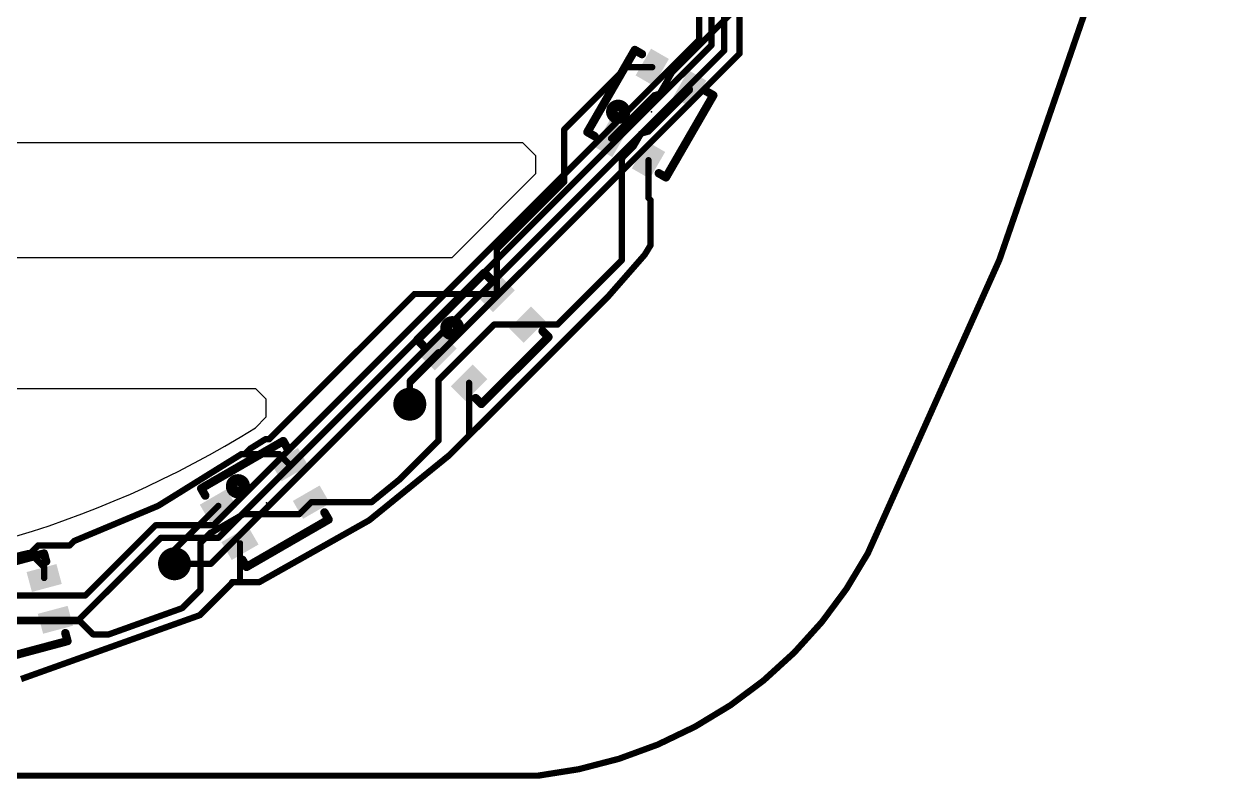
# Model space of a CAD drawing. Extents: x -74 to 74, y -25 to 38.
# Drawn here: x 43.22 to 72.59, y -25.48 to -7.16 of the extents above; entities that cross this region are included whole.
import ezdxf

# ---------------------------------------------------------------- set-up
doc = ezdxf.new("R2010")
doc.units = 0
for name, color, linetype in [('1', 12, 'CONTINUOUS'), ('16', 132, 'CONTINUOUS'), ('18', 110, 'CONTINUOUS'), ('20', 3, 'CONTINUOUS'), ('21', 40, 'CONTINUOUS'), ('23', 40, 'CONTINUOUS')]:
    doc.layers.add(name, color=color, linetype=linetype)

# ---------------------------------------------------------------- blocks, each defined once
blk = doc.blocks.new('RECT')
blk.add_solid([(-0.5, -0.5), (0.5, -0.5), (-0.5, 0.5), (0.5, 0.5)])
blk = doc.blocks.new('ROUNDV')
at = {"const_width": 0.5}
blk.add_lwpolyline([(0, -0.25, 1), (0, 0.25, 1), (0, -0.25)], format="xyb", dxfattribs=at)

msp = doc.modelspace()

# ---------------------------------------------------------------- linework, layer by layer
at = {"layer": '1', "const_width": 0.1524}
for points in [[(58.936, -8.3358), (61.468, -5.8037)], [(56.3245, -9.7155), (57.8367, -8.2033)], [(57.8367, -8.2033), (58.4598, -8.2033)], [(58.7674, -8.6278), (58.936, -8.3358)], [(57.4598, -9.9353), (58.5116, -8.8836)], [(58.3694, -9.7661), (59.3692, -8.7663)], [(58.5116, -8.8836), (58.6395, -8.8493)], [(58.6395, -8.8493), (58.7674, -8.6278)], [(59.3692, -8.7663), (59.3692, -8.7283)], [(56.3245, -10.9855), (56.3245, -9.7155)], [(58.1895, -9.8143), (58.3694, -9.7661)], [(58.0096, -10.1259), (58.1895, -9.8143)], [(57.7561, -10.3794), (58.0096, -10.1259)], [(57.7198, -10.6278), (57.7215, -10.6249)], [(57.7215, -10.634), (57.7198, -10.6278)], [(57.7215, -10.4393), (57.7561, -10.3794)], [(57.7215, -10.6249), (57.7215, -10.4393)], [(57.7215, -12.8905), (57.7215, -10.634)], [(58.3692, -11.3792), (58.3692, -10.4603)], [(54.687, -12.623), (56.3245, -10.9855)], [(58.42, -11.43), (58.3692, -11.3792)], [(58.42, -12.5229), (58.42, -11.43)], [(54.687, -13.7085), (54.687, -12.623)], [(58.2778, -12.7552), (58.42, -12.5229)], [(56.161, -14.451), (57.7215, -12.8905)], [(57.3986, -13.7602), (58.2778, -12.7552)], [(49.1659, -17.2339), (52.6913, -13.7085)], [(52.6913, -13.7085), (54.687, -13.7085)], [(54.0153, -17.1435), (57.3986, -13.7602)], [(53.2765, -15.7959), (54.6214, -14.451)], [(54.6214, -14.451), (55.4295, -14.451)], [(55.4295, -14.451), (56.161, -14.451)], [(52.578, -15.8175), (53.2728, -15.1227)], [(52.578, -16.383), (52.578, -15.8175)], [(53.2765, -17.2623), (53.2765, -15.7959)], [(54.0153, -17.1435), (54.0153, -15.8652)], [(48.7156, -17.457), (49.0745, -17.2339)], [(49.0745, -17.2339), (49.1659, -17.2339)], [(52.3262, -18.2126), (53.2765, -17.2623)], [(53.5391, -17.6197), (54.0153, -17.1435)], [(46.474, -18.85), (48.4934, -17.595)], [(48.4934, -17.595), (48.5775, -17.595)], [(48.5775, -17.595), (48.7156, -17.457)], [(48.5775, -17.595), (49.4089, -17.595)], [(49.4089, -17.595), (49.6652, -17.8513)], [(51.5939, -19.2005), (53.5391, -17.6197)], [(51.6519, -18.7607), (52.3262, -18.2126)], [(44.436, -19.7031), (46.474, -18.85)], [(47.9332, -18.8513), (46.8694, -19.9152)], [(49.9009, -19.05), (50.1902, -18.7607)], [(50.1902, -18.7607), (51.6519, -18.7607)], [(47.7657, -19.5007), (48.5463, -19.05)], [(48.5463, -19.05), (49.9009, -19.05)], [(48.9294, -20.701), (51.5939, -19.2005)], [(44.3267, -19.8124), (44.436, -19.7031)], [(47.498, -19.7485), (47.7458, -19.5007)], [(47.498, -20.8915), (47.498, -19.7485)], [(47.7458, -19.5007), (47.7657, -19.5007)], [(39.2262, -20.9859), (43.2994, -20.0025)], [(43.2994, -20.0025), (43.3705, -20.0025)], [(43.3705, -20.0025), (43.5606, -19.8124)], [(43.3705, -20.0025), (43.7072, -20.3392)], [(43.5606, -19.8124), (44.3267, -19.8124)], [(46.8694, -19.9152), (46.8694, -20.2565)], [(48.4582, -19.7607), (48.4582, -20.701)], [(43.7072, -20.3392), (43.7072, -20.6025)], [(47.0553, -21.3342), (47.498, -20.8915)], [(48.2677, -20.7219), (47.4854, -21.5042)], [(48.2677, -20.701), (48.2677, -20.7219)], [(48.2677, -20.701), (48.4582, -20.701)], [(48.4582, -20.701), (48.9294, -20.701)], [(47.4854, -21.5042), (44.4365, -22.594)], [(45.2739, -21.971), (47.0553, -21.3342)], [(42.4917, -21.6167), (43.979, -21.6167)], [(43.979, -21.6167), (44.5402, -21.6167)], [(44.5402, -21.6167), (44.8945, -21.971)], [(44.8945, -21.971), (45.2739, -21.971)], [(44.4365, -22.594), (43.1466, -23.0551)]]:
    msp.add_lwpolyline(points, dxfattribs=at)
at = {"layer": '1', "const_width": 0.0762}
for points in [[(57.8367, -8.1652, 1), (57.8367, -8.2414)], [(57.8637, -8.2302, 1), (57.8098, -8.1763)], [(58.4598, -8.2414, 1), (58.4598, -8.1652)], [(58.909, -8.3088, 1), (58.9629, -8.3627)], [(58.969, -8.3548, 1), (58.903, -8.3167)], [(58.5017, -8.8468, 1), (58.5214, -8.9204)], [(58.5385, -8.9106, 1), (58.4846, -8.8567)], [(58.6065, -8.8303, 1), (58.6725, -8.8684)], [(58.6493, -8.8861, 1), (58.6296, -8.8125)], [(58.7344, -8.6087, 1), (58.8004, -8.6468)], [(58.8004, -8.6468, 1), (58.7344, -8.6087)], [(59.4073, -8.7283, 1), (59.3311, -8.7283)], [(59.3311, -8.7663, 1), (59.4073, -8.7663)], [(59.3961, -8.7933, 1), (59.3422, -8.7394)], [(56.3626, -9.7155, 1), (56.2864, -9.7155)], [(56.2976, -9.6886, 1), (56.3514, -9.7424)], [(58.3793, -9.8029, 1), (58.3596, -9.7293)], [(57.4329, -9.9084, 1), (57.4868, -9.9623)], [(58.1797, -9.7775, 1), (58.1994, -9.8511)], [(58.2225, -9.8333, 1), (58.1565, -9.7952)], [(58.3425, -9.7391, 1), (58.3964, -9.793)], [(57.9766, -10.1068, 1), (58.0426, -10.1449)], [(58.0366, -10.1528, 1), (57.9827, -10.0989)], [(57.7566, -10.6179, 1), (57.683, -10.6377)], [(57.6868, -10.6087, 1), (57.7528, -10.6468)], [(57.7596, -10.4393, 1), (57.6834, -10.4393)], [(57.6885, -10.4203, 1), (57.7545, -10.4584)], [(57.7596, -10.634, 1), (57.6834, -10.634)], [(57.7545, -10.644, 1), (57.6885, -10.6059)], [(57.7291, -10.3525, 1), (57.783, -10.4064)], [(57.7891, -10.3985, 1), (57.7231, -10.3604)], [(58.4073, -10.4603, 1), (58.3311, -10.4603)], [(57.6834, -10.6249, 1), (57.7596, -10.6249)], [(57.6847, -10.6438, 1), (57.7583, -10.6241)], [(56.2864, -10.9855, 1), (56.3626, -10.9855)], [(56.3514, -11.0124, 1), (56.2976, -10.9586)], [(58.3961, -11.3522, 1), (58.3422, -11.4061)], [(58.3311, -11.3792, 1), (58.4073, -11.3792)], [(58.4581, -11.43, 1), (58.3819, -11.43)], [(58.3931, -11.4569, 1), (58.4469, -11.4031)], [(54.7251, -12.623, 1), (54.6489, -12.623)], [(54.6601, -12.596, 1), (54.714, -12.6499)], [(58.3819, -12.5229, 1), (58.4581, -12.5229)], [(58.4525, -12.5428, 1), (58.3875, -12.5031)], [(57.6834, -12.8905, 1), (57.7596, -12.8905)], [(57.7484, -12.9174, 1), (57.6946, -12.8636)], [(58.2453, -12.7353, 1), (58.3103, -12.7751)], [(58.3065, -12.7803, 1), (58.2492, -12.7301)], [(52.6913, -13.6704, 1), (52.6913, -13.7466)], [(52.7182, -13.7355, 1), (52.6644, -13.6816)], [(54.6489, -13.7085, 1), (54.7251, -13.7085)], [(54.687, -13.7466, 1), (54.687, -13.6704)], [(57.3699, -13.7351, 1), (57.4272, -13.7853)], [(57.4255, -13.7872, 1), (57.3716, -13.7333)], [(54.6214, -14.4129, 1), (54.6214, -14.4891)], [(54.6483, -14.4779, 1), (54.5945, -14.424)], [(55.4295, -14.4129, 1), (55.4295, -14.4891)], [(55.4295, -14.4891, 1), (55.4295, -14.4129)], [(56.1341, -14.424, 1), (56.188, -14.4779)], [(56.161, -14.4891, 1), (56.161, -14.4129)], [(53.2997, -15.1497, 1), (53.2459, -15.0958)], [(52.6161, -15.8175, 1), (52.5399, -15.8175)], [(52.5511, -15.7906, 1), (52.6049, -15.8445)], [(53.3146, -15.7959, 1), (53.2384, -15.7959)], [(53.2496, -15.7689, 1), (53.3034, -15.8228)], [(54.0534, -15.8652, 1), (53.9772, -15.8652)], [(52.5399, -16.383, 1), (52.6161, -16.383)], [(49.0745, -17.1958, 1), (49.0745, -17.272)], [(49.0946, -17.2663, 1), (49.0544, -17.2015)], [(49.139, -17.207, 1), (49.1929, -17.2608)], [(49.1659, -17.272, 1), (49.1659, -17.1958)], [(53.2384, -17.2623, 1), (53.3146, -17.2623)], [(53.3034, -17.2893, 1), (53.2496, -17.2354)], [(53.9883, -17.1166, 1), (54.0422, -17.1704)], [(53.9772, -17.1435, 1), (54.0534, -17.1435)], [(54.0422, -17.1704, 1), (53.9883, -17.1166)], [(48.4934, -17.5569, 1), (48.4934, -17.6331)], [(48.5135, -17.6274, 1), (48.4733, -17.5627)], [(48.5775, -17.5569, 1), (48.5775, -17.6331)], [(48.5506, -17.5681, 1), (48.6044, -17.622)], [(48.5775, -17.6331, 1), (48.5775, -17.5569)], [(48.6955, -17.4246, 1), (48.7357, -17.4893)], [(48.7425, -17.4839, 1), (48.6886, -17.43)], [(49.4358, -17.5681, 1), (49.382, -17.622)], [(49.4089, -17.6331, 1), (49.4089, -17.5569)], [(53.5122, -17.5927, 1), (53.566, -17.6466)], [(53.5631, -17.6492, 1), (53.5151, -17.5901)], [(49.6383, -17.8783, 1), (49.6922, -17.8244)], [(52.2993, -18.1857, 1), (52.3532, -18.2396)], [(52.3503, -18.2422, 1), (52.3022, -18.183)], [(46.4539, -18.8176, 1), (46.4941, -18.8823)], [(46.4887, -18.8851, 1), (46.4593, -18.8148)], [(47.9601, -18.8783, 1), (47.9062, -18.8244)], [(50.1902, -18.7226, 1), (50.1902, -18.7988)], [(50.2172, -18.7876, 1), (50.1633, -18.7337)], [(51.6278, -18.7311, 1), (51.6759, -18.7902)], [(51.6519, -18.7988, 1), (51.6519, -18.7226)], [(48.5463, -19.0119, 1), (48.5463, -19.0881)], [(48.5653, -19.083, 1), (48.5272, -19.017)], [(49.8739, -19.0231, 1), (49.9278, -19.0769)], [(49.9009, -19.0881, 1), (49.9009, -19.0119)], [(51.5699, -19.1709, 1), (51.618, -19.2301)], [(51.6126, -19.2337, 1), (51.5752, -19.1673)], [(44.4213, -19.668, 1), (44.4507, -19.7383)], [(44.463, -19.7301, 1), (44.4091, -19.6762)], [(47.5361, -19.7485, 1), (47.4599, -19.7485)], [(47.7458, -19.4626, 1), (47.7458, -19.5388)], [(47.7728, -19.5276, 1), (47.7189, -19.4737)], [(47.7467, -19.4677, 1), (47.7848, -19.5337)], [(47.7657, -19.5388, 1), (47.7657, -19.4626)], [(43.2994, -19.9644, 1), (43.2994, -20.0406)], [(43.3083, -20.0395, 1), (43.2904, -19.9655)], [(43.3974, -19.9756, 1), (43.3436, -20.0294)], [(43.3436, -19.9756, 1), (43.3974, -20.0294)], [(43.3705, -20.0406, 1), (43.3705, -19.9644)], [(43.5606, -19.7743, 1), (43.5606, -19.8505)], [(43.5875, -19.8394, 1), (43.5336, -19.7855)], [(44.2998, -19.7855, 1), (44.3537, -19.8394)], [(44.3267, -19.8505, 1), (44.3267, -19.7743)], [(46.8424, -19.8882, 1), (46.8963, -19.9421)], [(46.9075, -19.9152, 1), (46.8313, -19.9152)], [(47.4711, -19.7216, 1), (47.5249, -19.7754)], [(48.4963, -19.7607, 1), (48.4201, -19.7607)], [(43.7453, -20.3392, 1), (43.6691, -20.3392)], [(46.8313, -20.2565, 1), (46.9075, -20.2565)], [(43.6803, -20.3662, 1), (43.7342, -20.3123)], [(43.6691, -20.6025, 1), (43.7453, -20.6025)], [(47.5249, -20.9184, 1), (47.4711, -20.8646)], [(48.3058, -20.701, 1), (48.2296, -20.701)], [(48.2677, -20.6629, 1), (48.2677, -20.7391)], [(48.2296, -20.7219, 1), (48.3058, -20.7219)], [(48.2946, -20.7488, 1), (48.2407, -20.695)], [(48.4582, -20.6629, 1), (48.4582, -20.7391)], [(48.4201, -20.701, 1), (48.4963, -20.701)], [(48.4582, -20.7391, 1), (48.4582, -20.6629)], [(48.9107, -20.6678, 1), (48.9481, -20.7342)], [(48.9294, -20.7391, 1), (48.9294, -20.6629)], [(47.4599, -20.8915, 1), (47.5361, -20.8915)], [(47.0283, -21.3073, 1), (47.0822, -21.3612)], [(47.0681, -21.3701, 1), (47.0425, -21.2983)], [(47.4585, -21.4772, 1), (47.5124, -21.5311)], [(47.4982, -21.54, 1), (47.4726, -21.4683)], [(43.979, -21.5786, 1), (43.979, -21.6548)], [(43.979, -21.6548, 1), (43.979, -21.5786)], [(44.5672, -21.5898, 1), (44.5133, -21.6437)], [(44.5402, -21.6548, 1), (44.5402, -21.5786)], [(44.8945, -21.9329, 1), (44.8945, -22.0091)], [(44.8676, -21.9979, 1), (44.9214, -21.9441)], [(45.261, -21.9351, 1), (45.2867, -22.0069)], [(45.2739, -22.0091, 1), (45.2739, -21.9329)], [(44.4237, -22.5581, 1), (44.4493, -22.6299)], [(44.4493, -22.6299, 1), (44.4237, -22.5581)]]:
    msp.add_lwpolyline(points, format="xyb", dxfattribs=at)
at = {"layer": '16', "const_width": 0.1524}
for points in [[(60.579, -3.3655), (60.579, -7.874)], [(60.2047, -7.8038), (60.2047, -4.1843)], [(59.5951, -4.4368), (59.5951, -7.5378)], [(59.8999, -4.3105), (59.8999, -7.6641)], [(59.5951, -7.5378), (47.8099, -19.3231)], [(59.8999, -7.6641), (47.9362, -19.6279)], [(47.752, -20.2565), (60.2047, -7.8038)], [(60.579, -7.874), (52.578, -15.875)], [(52.578, -15.875), (52.578, -16.383)], [(46.4088, -19.3231), (44.707, -21.0249)], [(47.8099, -19.3231), (46.4088, -19.3231)], [(46.535, -19.6279), (44.5094, -21.6535)], [(47.9362, -19.6279), (46.535, -19.6279)], [(46.8694, -20.2565), (47.752, -20.2565)], [(44.707, -21.0249), (40.1256, -21.0249)], [(44.5094, -21.6535), (40.386, -21.6535)]]:
    msp.add_lwpolyline(points, dxfattribs=at)
at = {"layer": '16', "const_width": 0.0762}
for points in [[(59.557, -7.5378, 1), (59.6332, -7.5378)], [(59.6221, -7.5648, 1), (59.5682, -7.5109)], [(59.8618, -7.6641, 1), (59.938, -7.6641)], [(59.9269, -7.691, 1), (59.873, -7.6371)], [(60.1666, -7.8038, 1), (60.2428, -7.8038)], [(60.2317, -7.8307, 1), (60.1778, -7.7768)], [(60.5409, -7.874, 1), (60.6171, -7.874)], [(60.6059, -7.9009, 1), (60.5521, -7.8471)], [(52.6161, -15.875, 1), (52.5399, -15.875)], [(52.5511, -15.8481, 1), (52.6049, -15.9019)], [(52.5399, -16.383, 1), (52.6161, -16.383)], [(46.4088, -19.285, 1), (46.4088, -19.3612)], [(46.4357, -19.35, 1), (46.3818, -19.2961)], [(47.783, -19.2961, 1), (47.8368, -19.35)], [(47.8099, -19.3612, 1), (47.8099, -19.285)], [(46.535, -19.5898, 1), (46.535, -19.666)], [(46.562, -19.6548, 1), (46.5081, -19.6009)], [(47.9092, -19.6009, 1), (47.9631, -19.6548)], [(47.9362, -19.666, 1), (47.9362, -19.5898)], [(46.8694, -20.2184, 1), (46.8694, -20.2946)], [(47.7251, -20.2296, 1), (47.7789, -20.2834)], [(47.752, -20.2946, 1), (47.752, -20.2184)], [(44.68, -20.9979, 1), (44.7339, -21.0518)], [(44.707, -21.063, 1), (44.707, -20.9868)], [(44.4824, -21.6266, 1), (44.5363, -21.6804)], [(44.5094, -21.6916, 1), (44.5094, -21.6154)]]:
    msp.add_lwpolyline(points, format="xyb", dxfattribs=at)
at = {"layer": '20'}
for p, q in [((17.018, -10.033), (55.3085, -10.033)), ((55.3085, -10.033), (55.626, -10.3505)), ((55.626, -10.3505), (55.626, -10.795)), ((55.626, -10.795), (53.594, -12.827)), ((53.594, -12.827), (18.7325, -12.827)), ((23.4315, -16.002), (48.8315, -16.002)), ((48.8315, -16.002), (49.0855, -16.256)), ((49.0855, -16.256), (49.0855, -16.7005)), ((49.0855, -16.7005), (48.8315, -16.9545))]:
    msp.add_line(p, q, dxfattribs=at)
for points, const_width in [([(63.6905, -20.0025, 0.089), (72.517, 9.779)], 0.1524), ([(55.6895, -25.4, 0.2473), (63.6905, -20.0025)], 0.1524), ([(63.6565, -19.9854, 1), (63.7245, -20.0196)], 0.0762), ([(63.7241, -20.0205, 1), (63.6569, -19.9845)], 0.0762), ([(55.6854, -25.3621, 1), (55.6936, -25.4379)], 0.0762), ([(55.6895, -25.4381, 1), (55.6895, -25.3619)], 0.0762)]:
    msp.add_lwpolyline(points, format="xyb", dxfattribs=dict(at, const_width=const_width))
at = {"layer": '20', "const_width": 0.1524}
msp.add_lwpolyline([(55.6895, -25.4), (17.653, -25.4)], dxfattribs=at)
at = {"layer": '20'}
msp.add_arc((36.1858, 3.2253), 23.8147, 237.0735, 302.0735, dxfattribs=at)
at = {"layer": '21', "const_width": 0.2032}
for points in [[(56.8869, -9.7777), (58.0369, -7.7859)], [(58.0369, -7.7859), (58.2101, -7.8859)], [(58.7921, -10.8777), (59.9421, -8.8859)], [(59.9421, -8.8859), (59.7689, -8.7859)], [(57.0601, -9.8777), (56.8869, -9.7777)], [(58.6189, -10.7777), (58.7921, -10.8777)], [(52.7602, -14.8222), (54.3865, -13.1959)], [(54.3865, -13.1959), (54.5279, -13.3373)], [(54.3158, -16.3778), (55.9421, -14.7515)], [(55.9421, -14.7515), (55.8007, -14.6101)], [(52.9016, -14.9636), (52.7602, -14.8222)], [(54.1744, -16.2364), (54.3158, -16.3778)], [(47.5158, -18.4284), (49.5076, -17.2784)], [(49.5076, -17.2784), (49.6076, -17.4516)], [(47.6158, -18.6016), (47.5158, -18.4284)], [(48.6158, -20.3336), (50.6076, -19.1836)], [(50.6076, -19.1836), (50.5076, -19.0104)], [(41.4817, -20.6036), (43.7033, -20.0083)], [(43.7033, -20.0083), (43.7551, -20.2015)], [(48.5158, -20.1604), (48.6158, -20.3336)], [(44.2727, -22.1333), (44.221, -21.9401)], [(42.0511, -22.7286), (44.2727, -22.1333)]]:
    msp.add_lwpolyline(points, dxfattribs=at)
at = {"layer": '21'}
for points, const_width in [([(58.0623, -7.7419, 1), (58.0115, -7.8299)], 0.1016), ([(58.0809, -7.8113, 1), (57.9929, -7.7605)], 0.1016), ([(58.1847, -7.9299, 1), (58.2355, -7.8419)], 0.1016), ([(59.7943, -8.7419, 1), (59.7435, -8.8299)], 0.1016), ([(59.9861, -8.9113, 1), (59.8981, -8.8605)], 0.1016), ([(59.9167, -8.9299, 1), (59.9675, -8.8419)], 0.1016), ([(57.6333, -9.4263, 1), (57.6333, -9.1435, 1), (57.6333, -9.4263)], 0.3048), ([(56.9123, -9.7337, 1), (56.8615, -9.8217)], 0.1016), ([(56.8429, -9.7523, 1), (56.9309, -9.8031)], 0.1016), ([(57.0347, -9.9217, 1), (57.0855, -9.8337)], 0.1016), ([(58.6443, -10.7337, 1), (58.5935, -10.8217)], 0.1016), ([(58.7481, -10.8523, 1), (58.8361, -10.9031)], 0.1016), ([(58.7667, -10.9217, 1), (58.8175, -10.8337)], 0.1016), ([(54.4224, -13.1599, 1), (54.3506, -13.2318)], 0.1016), ([(54.4224, -13.2318, 1), (54.3506, -13.1599)], 0.1016), ([(54.492, -13.3732, 1), (54.5638, -13.3014)], 0.1016), ([(53.6087, -14.6808, 1), (53.6087, -14.398, 1), (53.6087, -14.6808)], 0.3048), ([(55.8366, -14.5742, 1), (55.7648, -14.646)], 0.1016), ([(55.9781, -14.7874, 1), (55.9062, -14.7156)], 0.1016), ([(55.9062, -14.7874, 1), (55.9781, -14.7156)], 0.1016), ([(52.7961, -14.7863, 1), (52.7242, -14.8581)], 0.1016), ([(52.7242, -14.7863, 1), (52.7961, -14.8581)], 0.1016), ([(52.8657, -14.9996, 1), (52.9375, -14.9277)], 0.1016), ([(54.2103, -16.2005, 1), (54.1384, -16.2723)], 0.1016), ([(54.2799, -16.3419, 1), (54.3517, -16.4138)], 0.1016), ([(54.2799, -16.4138, 1), (54.3517, -16.3419)], 0.1016), ([(49.5516, -17.253, 1), (49.4636, -17.3038)], 0.1016), ([(49.533, -17.3224, 1), (49.4822, -17.2344)], 0.1016), ([(49.5636, -17.477, 1), (49.6516, -17.4262)], 0.1016), ([(48.4086, -18.5162, 1), (48.4086, -18.2334, 1), (48.4086, -18.5162)], 0.3048), ([(47.5598, -18.403, 1), (47.4718, -18.4538)], 0.1016), ([(47.4904, -18.3844, 1), (47.5412, -18.4724)], 0.1016), ([(47.5718, -18.627, 1), (47.6598, -18.5762)], 0.1016), ([(50.5516, -18.985, 1), (50.4636, -19.0358)], 0.1016), ([(50.633, -19.2276, 1), (50.5822, -19.1396)], 0.1016), ([(50.5636, -19.209, 1), (50.6516, -19.1582)], 0.1016), ([(43.7524, -19.9951, 1), (43.6542, -20.0214)], 0.1016), ([(43.7165, -20.0573, 1), (43.6902, -19.9592)], 0.1016), ([(43.706, -20.2146, 1), (43.8042, -20.1883)], 0.1016), ([(48.5598, -20.135, 1), (48.4718, -20.1858)], 0.1016), ([(48.5904, -20.2896, 1), (48.6412, -20.3776)], 0.1016), ([(48.5718, -20.359, 1), (48.6598, -20.3082)], 0.1016), ([(44.27, -21.927, 1), (44.1719, -21.9533)], 0.1016), ([(44.2236, -22.1465, 1), (44.3218, -22.1202)], 0.1016), ([(44.2859, -22.1824, 1), (44.2596, -22.0842)], 0.1016)]:
    msp.add_lwpolyline(points, format="xyb", dxfattribs=dict(at, const_width=const_width))
at = {"layer": '23'}
for p in [(58.4395, -9.2885), (54.3865, -14.7515), (49.105, -18.781)]:
    msp.add_point(p, dxfattribs=at)

# ---------------------------------------------------------------- block references
at = {"layer": '1', "xscale": 0.75, "yscale": 0.5}
for p, rotation in [((58.4598, -8.2033), 60), ((59.3692, -8.7283), 60), ((57.4598, -9.9353), 60), ((58.3692, -10.4603), 60), ((54.687, -13.7085), 45), ((55.4295, -14.451), 45), ((53.2728, -15.1227), 45), ((54.0153, -15.8652), 45), ((49.6652, -17.8513), 30), ((47.9332, -18.8513), 30), ((50.1902, -18.7607), 30), ((48.4582, -19.7607), 30), ((43.7072, -20.6025), 15), ((43.979, -21.6167), 15)]:
    msp.add_blockref('RECT', p, dxfattribs=dict(at, rotation=rotation))
at = {"layer": '18', "xscale": 0.8001, "yscale": 0.8001}
for p in [(52.578, -16.383), (52.578, -16.383), (46.8694, -20.2565), (46.8694, -20.2565)]:
    msp.add_blockref('ROUNDV', p, dxfattribs=at)

doc.saveas('drawing.dxf')
